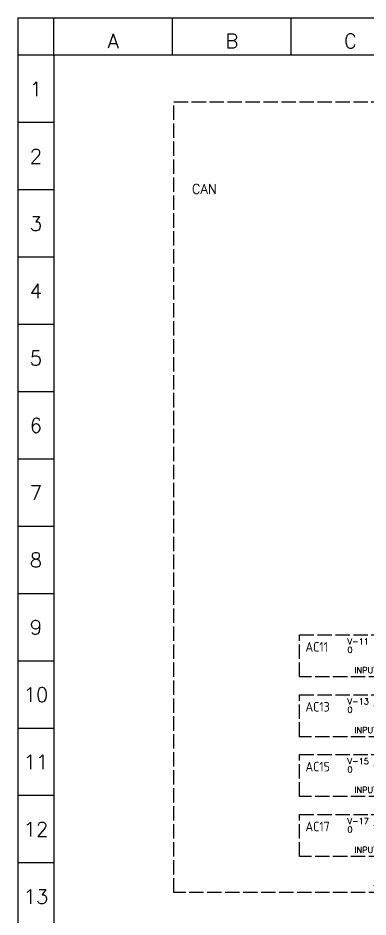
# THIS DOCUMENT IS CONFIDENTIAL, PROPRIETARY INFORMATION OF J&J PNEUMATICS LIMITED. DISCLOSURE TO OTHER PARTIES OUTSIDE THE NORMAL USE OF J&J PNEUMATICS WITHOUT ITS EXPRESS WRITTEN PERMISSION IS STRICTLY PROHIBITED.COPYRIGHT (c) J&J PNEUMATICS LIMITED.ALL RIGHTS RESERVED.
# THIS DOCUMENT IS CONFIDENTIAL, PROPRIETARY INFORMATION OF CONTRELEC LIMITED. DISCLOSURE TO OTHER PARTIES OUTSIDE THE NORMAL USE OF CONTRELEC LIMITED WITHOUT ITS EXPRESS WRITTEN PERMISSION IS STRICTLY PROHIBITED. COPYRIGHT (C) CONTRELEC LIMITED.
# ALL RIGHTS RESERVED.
# Model space of a CAD drawing. Header units: millimetres. Extents: x 0 to 1020, y 0 to 646.
# Drawn here: x 0 to 146.1, y 269.7 to 645.1 of the extents above; entities that cross this region are included whole.
import ezdxf
from ezdxf.enums import TextEntityAlignment as Align

# ---------------------------------------------------------------- set-up
doc = ezdxf.new("R2010")
doc.units = ezdxf.units.MM
doc.header["$LTSCALE"] = 0.5
doc.linetypes.add('ACAD_ISO02W100', pattern=[15, 12, -3])
for name, color, linetype in [('LOCBOX', 7, 'ACAD_ISO02W100'), ('NETLIST', 50, 'Continuous'), ('OUTLINE_GRID', 7, 'Continuous')]:
    doc.layers.add(name, color=color, linetype=linetype)
doc.styles.get("Standard").update_dxf_attribs({"font": 'txt.shx', "bigfont": 'gbcbig.shx'})
doc.styles.add('WD_IEC', font='isocp2.shx', dxfattribs={"width": 0.9, "height": 4})

# ---------------------------------------------------------------- blocks, each defined once
blk = doc.blocks.new('2010 Grid')
at = {"layer": 'OUTLINE_GRID'}
for p, q in [((0, 481.25), (0, 0)), ((850, 481.25), (0, 481.25)), ((12.5, 468.31), (12.5, 481.25)), ((53.75, 468.33), (53.75, 481.27)), ((95, 468.35), (95, 481.29)), ((12.5, 468.31), (0, 468.31)), ((837.5, 468.74), (12.5, 468.31)), ((12.5, 468.31), (12.5, 0)), ((12.5, 444.89), (0, 444.89)), ((12.5, 421.47), (0, 421.47)), ((12.5, 398.06), (0, 398.06)), ((12.5, 374.64), (0, 374.64)), ((12.5, 351.23), (0, 351.23)), ((12.5, 327.81), (0, 327.81)), ((12.5, 304.4), (0, 304.4)), ((12.5, 280.98), (0, 280.98)), ((12.5, 257.57), (0, 257.57)), ((12.5, 234.15), (0, 234.15)), ((12.5, 210.74), (0, 210.74)), ((12.5, 187.32), (0, 187.32))]:
    blk.add_line(p, q, dxfattribs=at)
at = {"layer": 'OUTLINE_GRID', "char_height": 5, "width": 17.7556, "attachment_point": 5}
for s, insert in [('A', (33.12, 473.28)), ('B', (74.38, 473.3)), ('C', (115.62, 473.32)), ('1', (6.25, 456.6)), ('2', (6.25, 433.18)), ('3', (6.25, 409.77)), ('4', (6.25, 386.35)), ('5', (6.25, 362.94)), ('6', (6.25, 339.52)), ('7', (6.25, 316.11)), ('8', (6.25, 292.69)), ('9', (6.25, 269.28)), ('10', (6.25, 245.86)), ('11', (6.25, 222.44)), ('12', (6.25, 199.03)), ('13', (6.25, 175.61))]:
    blk.add_mtext(s, dxfattribs=dict(at, insert=insert))
blk = doc.blocks.new('DCM-1')
at = {"linetype": 'ACAD_ISO02W100'}
blk.add_lwpolyline([(-35, 12.5), (0, 12.5), (0, -5), (-35, -5)], close=True, dxfattribs=at)
blk.add_circle((0, 0), 0.5)
at = {"style": 'WD_IEC'}
for tag, height, flags, p in [('LOC', 4, 1, (-32.5, 14.5)), ('DESC1', 3, 9, (-32.5, 2.5))]:
    blk.add_attdef(tag, text='', height=height, dxfattribs=dict(at, flags=flags)).set_placement(p, align=Align.MIDDLE_LEFT)
blk.add_attdef('TAG1', text='', height=4, dxfattribs=at).set_placement((-32.5, 7.5), align=Align.MIDDLE_LEFT)
at = {"style": 'WD_IEC', "flags": 1}
blk.add_attdef('X1TERM01', (0, 0), '', height=0.5, dxfattribs=at)
blk.add_attdef('TERMDESC01', text='', height=2.5).set_placement((-2.5, -1), align=Align.TOP_RIGHT)
blk.add_attdef('TERM01', text='', height=2.5).set_placement((-2.5, -20), align=Align.BOTTOM_RIGHT)
at = {"layer": 'NETLIST'}
for tag, p in [('NETTAG', (-15, 8.5)), ('NETVALUE', (-15, 5))]:
    blk.add_attdef(tag, p, '', height=2.5, dxfattribs=at)

msp = doc.modelspace()

# ---------------------------------------------------------------- linework, layer by layer
at = {"layer": 'LOCBOX'}
msp.add_lwpolyline([(65, 610), (632.5, 610), (632.5, 280), (65, 280)], close=True, dxfattribs=at)

# ---------------------------------------------------------------- block references
at = {"xscale": 1.2, "yscale": 1.2, "zscale": 1.2}
msp.add_blockref('2010 Grid', (0, 67.5), dxfattribs=at)
for p, values in [((152.5, 375), {'NETVALUE': '0', 'NETTAG': 'V-11', 'TERM01': '1', 'TAG1': 'AC11', 'TERMDESC01': 'INPUT'}), ((152.5, 350), {'NETVALUE': '0', 'NETTAG': 'V-13', 'TERM01': '1', 'TAG1': 'AC13', 'TERMDESC01': 'INPUT'}), ((152.5, 325), {'NETVALUE': '0', 'NETTAG': 'V-15', 'TERM01': '1', 'TAG1': 'AC15', 'TERMDESC01': 'INPUT'}), ((152.5, 300), {'NETVALUE': '0', 'NETTAG': 'V-17', 'TERM01': '1', 'TAG1': 'AC17', 'TERMDESC01': 'INPUT'})]:
    msp.add_blockref('DCM-1', p).add_auto_attribs(values)

# ---------------------------------------------------------------- texts
at = {"layer": 'LOCBOX'}
msp.add_text('CAN', height=4, dxfattribs=at).set_placement((77.83, 570.5), align=Align.BOTTOM_CENTER)

doc.saveas('drawing.dxf')
